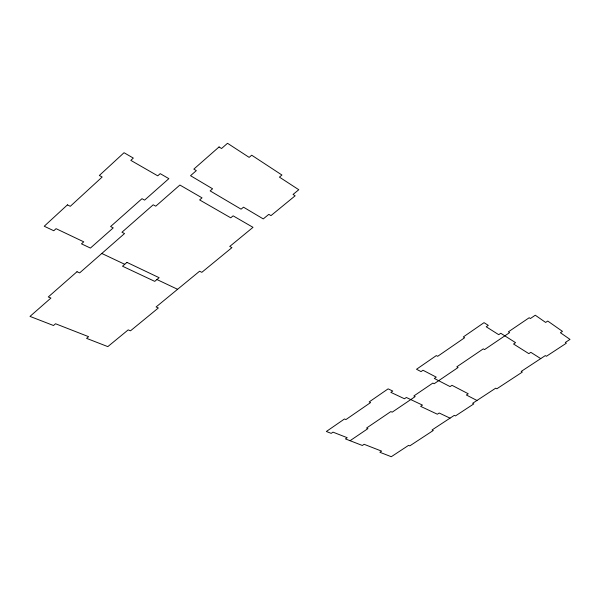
<?xml version="1.0" encoding="UTF-8"?>
<svg xmlns="http://www.w3.org/2000/svg" width="600" height="600" viewBox="0 0 600 600"><rect width="100%" height="100%" fill="white"/><g stroke="black" fill="none" stroke-linecap="round" stroke-linejoin="round"><path stroke-width="0.9" d="M350.077 440.707L367.92 428.618L366.548 428.055L390.847 411.57L392.19 412.17L415.162 396.607L413.85 395.97L432.87 383.07L434.168 383.73L458.077 367.522L456.81 366.825L483.308 348.855L484.545 349.59L509.618 332.603L508.41 331.822L529.2 317.73L530.377 318.54L535.275 315.218L545.648 322.44L547.732 321.045L562.463 331.365L560.415 332.722L570 339.397L565.29 342.487L566.347 343.207L546.412 356.28L545.34 355.582L521.213 371.423L522.315 372.082L496.838 388.793L495.705 388.17L472.635 403.312L473.798 403.905L455.46 415.928L454.283 415.365L432.067 429.938L433.275 430.478L409.8 445.875L408.57 445.365L391.29 456.713L379.875 452.28L381.608 451.132L364.103 444.3L362.355 445.478L345.442 438.908L347.212 437.7L332.993 432.143L331.2 433.373L326.347 431.49L344.49 418.972L345.93 419.565L370.605 402.555L369.188 401.918L388.118 388.86L392.752 391.05L390.855 392.362L404.467 398.76L406.35 397.485L422.482 405.112L420.63 406.357L437.355 414.217L439.185 413.01L450.045 418.14M101.805 253.462L124.725 264.3M156.938 279.532L177.585 289.298M476.963 400.47L466.373 395.002L468.248 393.757L451.987 385.312L450.075 386.595L434.325 378.457L436.26 377.145L423 370.252L421.043 371.603L416.513 369.263L436.32 355.59L437.662 356.325L464.632 337.733L463.327 336.952L484.035 322.657L488.295 325.358L486.217 326.79L498.72 334.673L500.775 333.27L515.55 342.645L513.533 344.002L528.832 353.64L530.82 352.32L540.735 358.612M67.425 204.87L44.235 226.237L53.782 230.752L56.07 228.667L83.745 241.83L81.48 243.847L90.412 248.07L113.235 227.873L110.595 226.545L141.99 198.69L144.6 200.115L168.855 178.65L160.2 173.64L157.733 175.837L130.822 160.365L133.312 158.085L124.035 152.715L99.337 175.477L102.165 177.015L70.29 206.31L67.425 204.87M77.01 271.718L48.278 296.962L50.932 298.05L30 316.395L53.49 325.515L55.545 323.752L88.605 336.668L86.573 338.362L107.82 346.62L128.197 329.88L130.485 330.825L158.355 307.965L156.09 306.96L199.59 271.222L201.81 272.34L231.93 247.635L229.748 246.45L253.005 227.34L233.123 215.835L230.745 217.822L199.627 199.935L202.042 197.858L179.887 185.032L155.752 206.183L153.203 204.795L121.95 232.245L124.538 233.542L79.642 272.888L77.01 271.718M219.067 146.94L193.822 169.118L196.327 170.625L190.538 175.695L212.587 188.797L210.142 190.898L241.087 209.175L243.495 207.173L263.257 218.917L268.822 214.343L270.96 215.632L295.155 195.795L293.048 194.445L298.785 189.727L279.435 177.12L281.933 175.028L251.692 155.197L249.15 157.38L227.52 143.288L221.535 148.53L219.067 146.94M126.953 262.388L122.505 266.212L154.748 281.37L159.135 277.695L126.953 262.388"/></g></svg>
